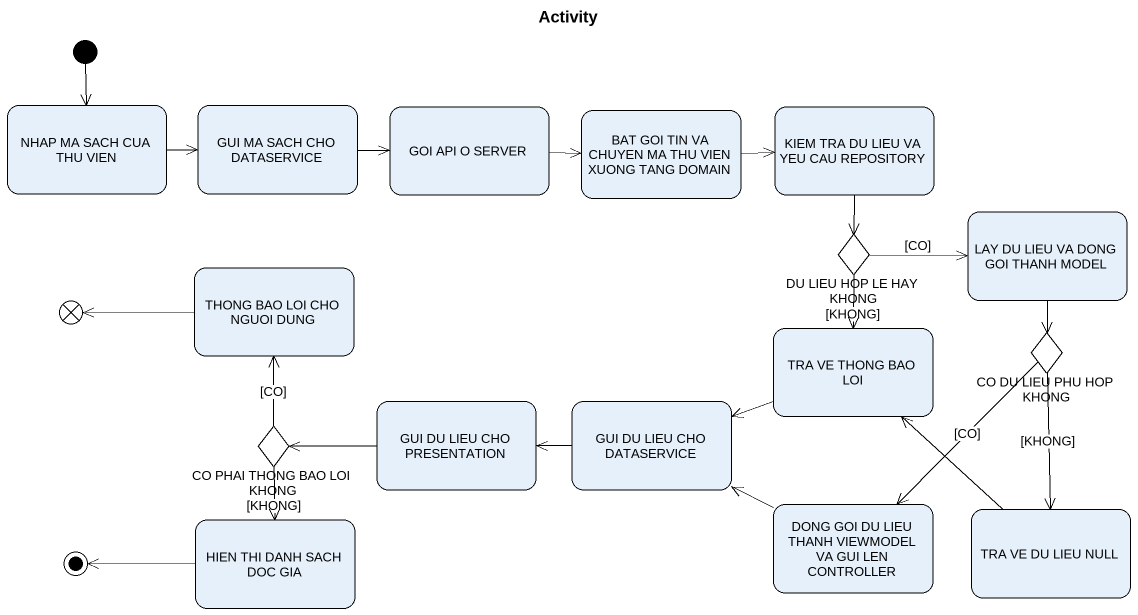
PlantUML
@startuml
title Activity
hide empty description
state "NHAP MA SACH CUA THU VIEN" as NHAP_MA_SACH_CUA_THU_VIEN
state "GUI MA SACH CHO DATASERVICE" as GUI_MA_SACH_CHO_DATASERVICE
state "GOI API O SERVER" as GOI_API_O_SERVER
state "BAT GOI TIN VA CHUYEN MA THU VIEN XUONG TANG DOMAIN" as BAT_GOI_TIN_VA_CHUYEN_MA
state "KIEM TRA DU LIEU VA YEU CAU REPOSITORY" as KIEM_TRA_DU_LIEU_VA_YEU_CAU
state "DU LIEU HOP LE HAY KHONG" as DU_LIEU_HOP_LE_HAY_KHONG <<choice>>
state "LAY DU LIEU VA DONG GOI THANH MODEL" as LAY_DU_LIEU_VA_DONG_GOI
state "THONG BAO LOI CHO NGUOI DUNG" as THONG_BAO_LOI_CHO_NGUOI_DUNG
state flowfinal1 <<end>>
state "TRA VE THONG BAO LOI" as TRA_VE_THONG_BAO_LOI
state "CO DU LIEU PHU HOP KHONG" as CO_DU_LIEU_PHU_HOP_KHONG <<choice>>
state "CO PHAI THONG BAO LOI KHONG" as CO_PHAI_THONG_BAO_LOI_KHONG <<choice>>
state "GUI DU LIEU CHO PRESENTATION" as GUI_DU_LIEU_CHO_PRESENTATION
state "GUI DU LIEU CHO DATASERVICE" as GUI_DU_LIEU_CHO_DATASERVICE
state "HIEN THI DANH SACH DOC GIA" as HIEN_THI_DANH_SACH_DOC_GIA
state "DONG GOI DU LIEU THANH VIEWMODEL VA GUI LEN CONTROLLER" as DONG_GOI_DU_LIEU_THANH
state "TRA VE DU LIEU NULL" as TRA_VE_DU_LIEU_NULL
[*] --> NHAP_MA_SACH_CUA_THU_VIEN
NHAP_MA_SACH_CUA_THU_VIEN -right-> GUI_MA_SACH_CHO_DATASERVICE
GUI_MA_SACH_CHO_DATASERVICE -right-> GOI_API_O_SERVER
GOI_API_O_SERVER -right-> BAT_GOI_TIN_VA_CHUYEN_MA
BAT_GOI_TIN_VA_CHUYEN_MA -right-> KIEM_TRA_DU_LIEU_VA_YEU_CAU
KIEM_TRA_DU_LIEU_VA_YEU_CAU --> DU_LIEU_HOP_LE_HAY_KHONG
DU_LIEU_HOP_LE_HAY_KHONG -right-> LAY_DU_LIEU_VA_DONG_GOI : [CO]
DU_LIEU_HOP_LE_HAY_KHONG --> TRA_VE_THONG_BAO_LOI : [KHONG]
LAY_DU_LIEU_VA_DONG_GOI --> CO_DU_LIEU_PHU_HOP_KHONG
THONG_BAO_LOI_CHO_NGUOI_DUNG -left-> flowfinal1
TRA_VE_THONG_BAO_LOI -left-> GUI_DU_LIEU_CHO_DATASERVICE
CO_DU_LIEU_PHU_HOP_KHONG --> DONG_GOI_DU_LIEU_THANH : [CO]
CO_DU_LIEU_PHU_HOP_KHONG --> TRA_VE_DU_LIEU_NULL : [KHONG]
CO_PHAI_THONG_BAO_LOI_KHONG -up-> THONG_BAO_LOI_CHO_NGUOI_DUNG : [CO]
CO_PHAI_THONG_BAO_LOI_KHONG --> HIEN_THI_DANH_SACH_DOC_GIA : [KHONG]
GUI_DU_LIEU_CHO_PRESENTATION -left-> CO_PHAI_THONG_BAO_LOI_KHONG
GUI_DU_LIEU_CHO_DATASERVICE -left-> GUI_DU_LIEU_CHO_PRESENTATION
DONG_GOI_DU_LIEU_THANH -left-> GUI_DU_LIEU_CHO_DATASERVICE
TRA_VE_DU_LIEU_NULL -up-> TRA_VE_THONG_BAO_LOI
HIEN_THI_DANH_SACH_DOC_GIA -left-> [*]
@enduml
